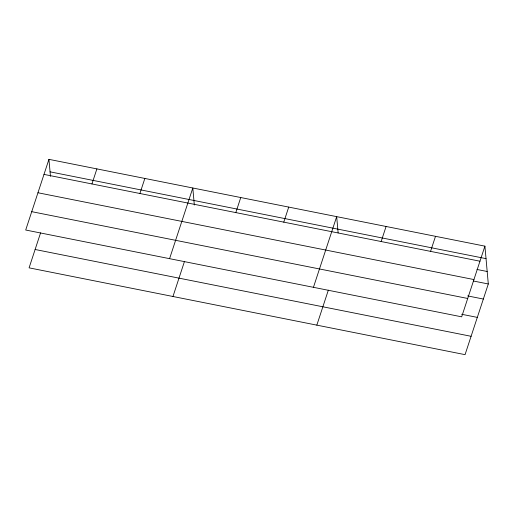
<?xml version="1.0" encoding="UTF-8"?>
<svg xmlns="http://www.w3.org/2000/svg" width="514" height="514" viewBox="0 0 514 514"><rect width="100%" height="100%" fill="white"/><g stroke="black" fill="none" stroke-linecap="round" stroke-linejoin="round"><path stroke-width="0.77" d="M48.939 159.346L25.7 230.021L461.675 316.83L484.914 246.155L48.939 159.346L50.462 176.366M40.593 232.855L29.086 267.845L465.061 354.654L488.3 283.979L484.914 246.155M91.942 183.954L96.895 168.894M139.898 193.502L144.852 178.442M169.575 258.664L192.808 187.995L194.331 205.015M172.961 296.494L184.462 261.498M235.817 212.597L240.764 197.543M283.773 222.144L288.727 207.091M313.444 287.313L336.683 216.638L338.135 232.906M316.83 325.137L328.337 290.147M381.144 241.535L386.091 226.475M430.552 251.372L435.506 236.318M50.051 171.83L486.032 258.638M43.986 174.4L479.96 261.208M476.986 269.464L487.182 271.495M37.952 192.756L473.927 279.565M473.4 281.01L488.3 283.979M467.663 295.916L483.353 299.039M31.733 211.665L467.714 298.473M461.63 314.266L477.313 317.389M35.119 249.496L471.1 336.297"/></g></svg>
